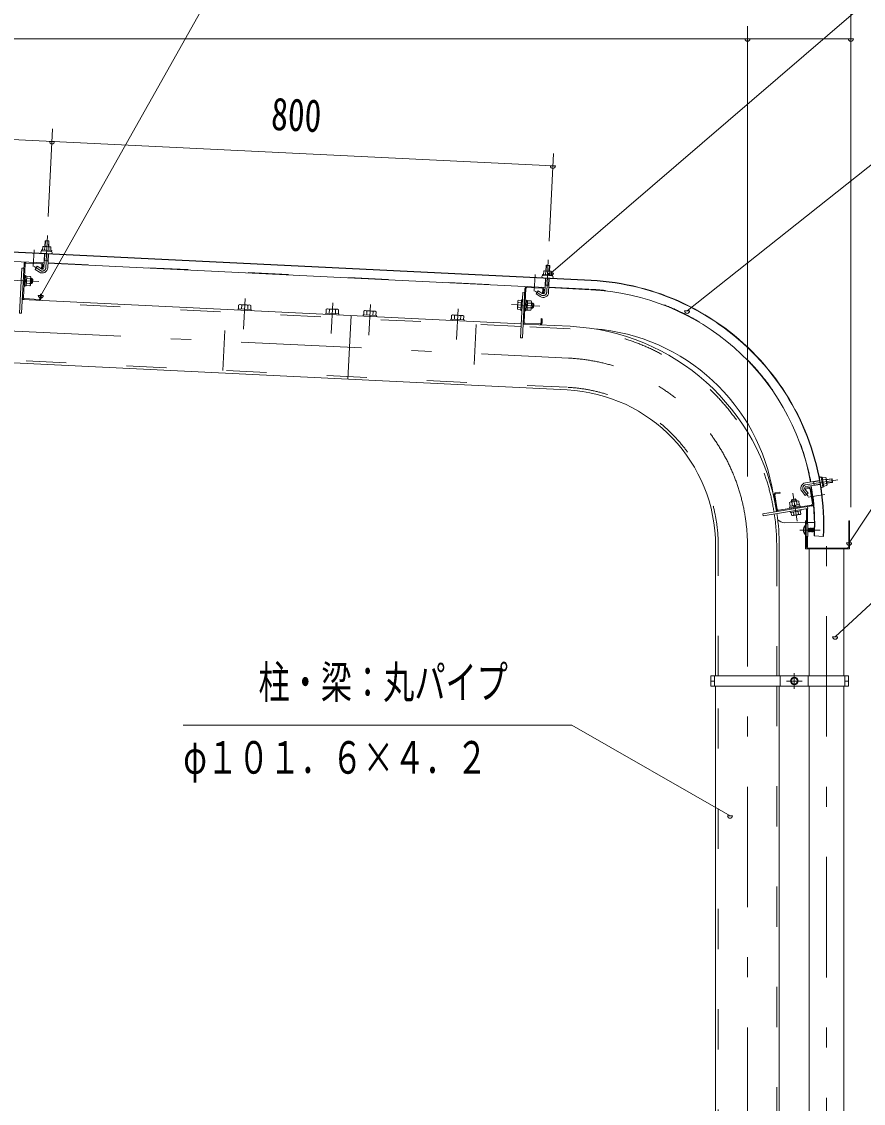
# Model space of a CAD drawing. Units: millimetres, scale not verified. Extents: x -25898 to 25908, y -10500 to 10500.
# Drawn here: x 18564 to 21920, y 3937 to 8251 of the extents above; entities that cross this region are included whole.
import ezdxf
from ezdxf.enums import TextEntityAlignment as Align

# ---------------------------------------------------------------- set-up
doc = ezdxf.new("R2010")
doc.units = ezdxf.units.MM
doc.header["$LTSCALE"] = 40
doc.linetypes.add('USER2', pattern=[10, 4, -6])
doc.linetypes.add('USER3', pattern=[24, 12, -5, 2, -5])
for name, color, linetype, lineweight in [('0-6_2-02BOLD', 7, 'Continuous', 18), ('0-7_2-12HIDDEN', 3, 'USER2', 18), ('0-8_2-22CENTER', 3, 'USER3', 18), ('0-9_2-42THIN', 4, 'Continuous', 18), ('0-A_2-52DIM', 3, 'Continuous', 18)]:
    doc.layers.add(name, color=color, linetype=linetype, lineweight=lineweight)
doc.styles.add('ＭＳ ゴシック', font='')
doc.styles.get('ＭＳ ゴシック').set_extended_font_data('MS Gothic')

msp = doc.modelspace()

# ---------------------------------------------------------------- linework, layer by layer
at = {"layer": '0-6_2-02BOLD'}
for p, q in [((20835.1, 7218.25), (15807.89, 7464.12)), ((15807.96, 7465.37), (20835.16, 7219.5)), ((18653.46, 7288.65), (16670.84, 7385.62)), ((18655.99, 7352.91), (18655.36, 7340.12)), ((18657.74, 7376.14), (18656.67, 7354.14)), ((18671.58, 7339.33), (18672.21, 7352.12)), ((18652.54, 7269.77), (18655.23, 7324.86)), ((18668.9, 7297.2), (18653.91, 7297.93)), ((18670.22, 7324.13), (18667.52, 7269.04)), ((18572.34, 7267.59), (18564.35, 7267.98)), ((18577.16, 7284.38), (18570.62, 7150.54)), ((18640.28, 7285.29), (18581.36, 7288.18)), ((18634.31, 7251.97), (18617.92, 7262.53)), ((20651.08, 7190.95), (18668.44, 7287.92)), ((20652.98, 7242.42), (20653.6, 7255.21)), ((20655.36, 7278.44), (20670.34, 7277.71)), ((20669.82, 7254.42), (20669.19, 7241.63)), ((18577.65, 7212.27), (18582.89, 7217.02)), ((18583.13, 7222.01), (18577.89, 7217.26)), ((18578.84, 7236.74), (18583.84, 7236.49)), ((18596.92, 7206.94), (18582.43, 7207.65)), ((18583.34, 7226.39), (18597.84, 7225.68)), ((20650.15, 7172.07), (20652.85, 7227.16)), ((20667.83, 7226.43), (20665.13, 7171.34)), ((18576.85, 7196.04), (18572.86, 7196.23)), ((18581.97, 7198.28), (18596.46, 7197.57)), ((20568.23, 7052.84), (20574.78, 7186.68)), ((20578.97, 7190.48), (20637.9, 7187.59)), ((20631.92, 7154.27), (20615.54, 7164.83)), ((20666.51, 7199.5), (20651.53, 7200.24)), ((20666.06, 7190.22), (20833.33, 7182.04)), ((18566.23, 7142.74), (20555.85, 7045.43)), ((18574.42, 7146.35), (18633.34, 7143.47)), ((19429.15, 7120.81), (19428.41, 7105.59)), ((19441.41, 7120.21), (19440.66, 7104.99)), ((19465.17, 7103.79), (19465.92, 7119.01)), ((20555.98, 7129.91), (20543.99, 7130.5)), ((20556.56, 7141.77), (20560.56, 7141.57)), ((20580.5, 7119.32), (20575.26, 7114.57)), ((20580.74, 7124.31), (20575.5, 7119.56)), ((20595.45, 7127.98), (20580.96, 7128.69)), ((20601.23, 7108.29), (20602.21, 7128.27)), ((19426.7, 7105.67), (19426.45, 7100.68)), ((19776.28, 7088.57), (19776.04, 7083.58)), ((19778.74, 7103.71), (19777.99, 7088.49)), ((19790.99, 7103.11), (19790.25, 7087.89)), ((19814.75, 7086.69), (19815.5, 7101.92)), ((19877.16, 7078.62), (19864.76, 6824.93)), ((19940.07, 7080.56), (19940.81, 7095.79)), ((19965.32, 7094.59), (19964.57, 7079.37)), ((20277.39, 7064.07), (20278.14, 7079.29)), ((20290.39, 7078.69), (20289.65, 7063.47)), ((20314.15, 7062.27), (20314.9, 7077.49)), ((20554.61, 7101.8), (20542.61, 7102.39)), ((20543.08, 7111.76), (20555.07, 7111.17)), ((20580.04, 7109.95), (20594.53, 7109.24)), ((20328.12, 7061.58), (20327.88, 7056.59)), ((20563.84, 7045.04), (20751.12, 7035.88)), ((20630.96, 7045.77), (20572.03, 7048.65)), ((21686.84, 6386.8), (21703.63, 6389.46)), ((21745.48, 6420.39), (21689.11, 6411.46)), ((21691.45, 6396.65), (21748.05, 6405.61)), ((21717.43, 6327.86), (21708.2, 6386.13)), ((21712.15, 6386.76), (21721.38, 6328.49)), ((21721.56, 6416.59), (21723.91, 6401.78)), ((21771.19, 6425.09), (21758.54, 6423.08)), ((21761.08, 6407.05), (21773.73, 6409.05)), ((21564, 6363.3), (21573.23, 6305.02)), ((21577.18, 6305.65), (21567.95, 6363.92)), ((21653.86, 6339.31), (21653.08, 6344.25)), ((21714.11, 6323.29), (21581.76, 6302.33)), ((21637.26, 6320.23), (21634.99, 6334.56)), ((21646.52, 6321.7), (21642.37, 6315.98)), ((21651.47, 6322.48), (21647.31, 6316.76)), ((21653.52, 6337.5), (21655.79, 6323.17)), ((21659.7, 6298.47), (21661.58, 6286.62)), ((21671.43, 6300.33), (21670.8, 6304.28)), ((21694.12, 6248.3), (21694.12, 6307.97)), ((21697.87, 6308.56), (21697.87, 6248.3)), ((21697.94, 6316.68), (21699.19, 6308.77)), ((21631.9, 6294.07), (21633.78, 6282.21)), ((21643.05, 6283.68), (21641.17, 6295.54)), ((21689.87, 6253.54), (21606.64, 6252.81)), ((21694.12, 6253.57), (21692.87, 6253.56)), ((21697.87, 6253.61), (21724.99, 6253.84)), ((21701.57, 6215.79), (21699.12, 6229.41)), ((21699.12, 6217.3), (21699.77, 6217.3)), ((21705.17, 6217.3), (21702.47, 6229.3)), ((21703.07, 6230.8), (21704.27, 6230.8)), ((21704.87, 6229.3), (21707.57, 6217.3)), ((21712.97, 6217.3), (21715.97, 6217.3)), ((21713.27, 6229.3), (21713.87, 6230.8)), ((21716.57, 6215.79), (21717.77, 6215.8)), ((21720.47, 6230.67), (21723.17, 6217)), ((21723.77, 6218.86), (21721.07, 6228.82)), ((21721.97, 6216.52), (21721.37, 6217.9)), ((21724.87, 6228.23), (21724.67, 6228.99)), ((21699.12, 6198.3), (21692.87, 6198.3)), ((21697.87, 6155.05), (21697.87, 6198.3)), ((21761.36, 6198.03), (21723.91, 6199.86)), ((21331.28, 5641.42), (21331.28, 6159.93)), ((21585.28, 6159.93), (21585.28, 5641.42)), ((21704.67, 5641.42), (21704.67, 6148.3)), ((21842.17, 6148.3), (21842.17, 5641.42)), ((21312.03, 5621.42), (21327.28, 5621.42)), ((21327.28, 5601.43), (21327.28, 5641.42)), ((21589.28, 5641.42), (21589.28, 5601.43)), ((21700.67, 5601.43), (21700.67, 5641.42)), ((21846.17, 5641.42), (21846.17, 5601.43)), ((21846.17, 5621.42), (21861.42, 5621.42)), ((21331.28, 2152.13), (21331.28, 5601.43)), ((21585.28, 5601.43), (21585.28, 1891.42)), ((21704.67, 1891.42), (21704.67, 5601.43)), ((21842.17, 5601.43), (21842.17, 1891.42))]:
    msp.add_line(p, q, dxfattribs=at)
for points in [[(18671.65, 7353.41), (18672.73, 7375.41), (18657.74, 7376.14), (18659.05, 7377.33), (18671.54, 7376.73), (18672.73, 7375.41)], [(18647.25, 7340.52), (18647.88, 7353.31), (18650.11, 7354.46), (18678.2, 7353.08), (18680.31, 7351.73), (18679.69, 7338.93)], [(18564.35, 7267.98), (18555.55, 7088.2), (18563.55, 7087.8), (18573.17, 7284.57)], [(18617.92, 7262.53), (18626.04, 7275.14), (18642.43, 7264.58)], [(18648.08, 7280.91), (18647.25, 7263.93), (18643.26, 7264.12), (18644.08, 7281.1)], [(20677.3, 7241.23), (20677.92, 7254.03), (20675.81, 7255.38), (20647.72, 7256.76), (20645.49, 7255.61), (20644.86, 7242.82)], [(20654.28, 7256.44), (20655.36, 7278.44), (20656.67, 7279.63), (20669.15, 7279.03), (20670.34, 7277.71), (20669.26, 7255.71)], [(20738.71, 6782.18), (16648.55, 6982.23), (16568.62, 7240.43)], [(18576.85, 7196.04), (18578.93, 7238.49), (18574.93, 7238.68)], [(18583.84, 7236.49), (18581.93, 7197.54), (18576.93, 7197.79)], [(18596.46, 7197.57), (18598.35, 7200.49), (18599.88, 7231.95), (18598.29, 7235.05), (18583.8, 7235.76)], [(18599.6, 7226.21), (18604.59, 7225.97), (18603.62, 7205.99), (18598.63, 7206.24)], [(18603.62, 7205.99), (18607.55, 7209.55), (18608.16, 7222.04), (18604.59, 7225.97)], [(18637.54, 7147.26), (18638.37, 7164.24), (18642.37, 7164.05), (18641.53, 7147.07)], [(20570.78, 7186.87), (20561.16, 6990.11), (20553.17, 6990.5), (20561.96, 7170.28), (20569.95, 7169.89)], [(20615.54, 7164.83), (20623.66, 7177.44), (20640.05, 7166.88)], [(20641.7, 7183.4), (20640.86, 7166.42), (20644.86, 7166.23), (20645.69, 7183.2)], [(19477.43, 7103.19), (19478.17, 7118.41), (19474.37, 7120.86), (19433.17, 7122.88), (19429.15, 7120.81)], [(20542.61, 7102.39), (20541.02, 7105.48), (20542.56, 7136.94), (20544.45, 7139.87), (20556.44, 7139.28)], [(20556.56, 7141.77), (20554.48, 7099.32), (20558.48, 7099.12)], [(20572.55, 7140.98), (20576.54, 7140.79), (20574.46, 7098.34), (20570.47, 7098.53)], [(20574.55, 7100.09), (20579.54, 7099.85), (20581.45, 7138.79), (20576.45, 7139.04)], [(20581.41, 7138.06), (20595.91, 7137.35), (20597.5, 7134.26), (20595.96, 7102.79), (20594.07, 7099.87), (20579.58, 7100.58)], [(20596.24, 7108.54), (20601.23, 7108.29), (20605.16, 7111.86), (20605.77, 7124.34), (20602.21, 7128.27), (20597.22, 7128.51)], [(19426.7, 7105.67), (19479.14, 7103.11), (19478.89, 7098.11)], [(19776.28, 7088.57), (19828.72, 7086.01), (19828.48, 7081.02)], [(19827.01, 7086.09), (19827.75, 7101.31), (19823.95, 7103.76), (19782.75, 7105.78), (19778.74, 7103.71)], [(19925.86, 7076.25), (19926.1, 7081.25), (19978.54, 7078.68), (19978.3, 7073.69)], [(19976.83, 7078.76), (19977.58, 7093.99), (19973.77, 7096.44), (19932.57, 7098.45), (19928.56, 7096.38), (19927.81, 7081.16)], [(20278.14, 7079.29), (20282.15, 7081.35), (20323.35, 7079.34), (20327.15, 7076.89), (20326.41, 7061.67)], [(20328.12, 7061.58), (20275.68, 7064.15), (20275.44, 7059.16)], [(20639.15, 7049.37), (20639.98, 7066.35), (20635.98, 7066.54), (20635.15, 7049.56)], [(21757.27, 6431.11), (21769.92, 6433.11), (21771.5, 6431.15), (21775.9, 6403.38), (21775, 6401.03), (21762.35, 6399.03)], [(21774.88, 6409.86), (21796.63, 6413.3), (21794.29, 6428.12), (21772.53, 6424.68)], [(21796.63, 6413.3), (21797.68, 6414.74), (21795.73, 6427.08), (21794.29, 6428.12)], [(21675.72, 6376.6), (21687.99, 6361.45), (21699.64, 6370.89), (21687.38, 6386.04)], [(21703, 6393.41), (21686.21, 6390.76), (21686.84, 6386.8)], [(21571.28, 6368.5), (21588.06, 6371.16), (21587.44, 6375.11), (21570.65, 6372.45)], [(21634.1, 6336.19), (21633.32, 6341.12), (21636.44, 6345.41), (21648.79, 6347.37), (21653.08, 6344.25), (21633.32, 6341.12)], [(21699.2, 6308.77), (21521.41, 6280.62), (21520.16, 6288.52), (21714.73, 6319.34)], [(21665.06, 6324.64), (21662.79, 6338.97), (21659.54, 6340.21), (21628.43, 6335.28), (21625.72, 6333.09), (21627.99, 6318.77)], [(21668.92, 6316.13), (21668.3, 6320.09), (21626.32, 6313.44), (21626.94, 6309.49)], [(21628.05, 6313.71), (21627.27, 6318.65), (21665.79, 6324.75), (21666.57, 6319.81)], [(21671.43, 6300.33), (21629.45, 6293.68), (21628.82, 6297.63)], [(21633.78, 6282.21), (21637.03, 6280.96), (21668.14, 6285.89), (21670.85, 6288.08), (21668.97, 6299.94)], [(21689.87, 6205.6), (21688.82, 6205.6), (21688.82, 6241), (21689.87, 6241)], [(21699.12, 6198.3), (21699.12, 6248.3), (21692.87, 6248.3)], [(21702.17, 6217.3), (21699.47, 6229.3), (21699.12, 6230.17)], [(21706.97, 6215.79), (21705.77, 6215.8), (21705.17, 6217.3), (21702.17, 6217.3), (21701.57, 6215.79), (21700.37, 6215.8), (21699.12, 6222.74)], [(21699.12, 6220.19), (21699.77, 6217.3), (21700.37, 6215.8)], [(21699.47, 6229.3), (21702.47, 6229.3), (21703.07, 6230.8), (21705.77, 6215.8)], [(21707.87, 6229.3), (21704.87, 6229.3), (21704.27, 6230.8), (21706.97, 6215.79), (21707.57, 6217.3), (21710.57, 6217.3)], [(21715.07, 6230.8), (21713.87, 6230.8), (21716.57, 6215.79), (21715.97, 6217.3), (21713.27, 6229.3), (21710.27, 6229.3), (21709.67, 6230.8), (21708.47, 6230.8), (21707.87, 6229.3), (21710.57, 6217.3), (21711.17, 6215.8), (21708.47, 6230.8)], [(21709.67, 6230.8), (21712.37, 6215.79), (21711.17, 6215.8)], [(21712.37, 6215.79), (21712.97, 6217.3), (21710.27, 6229.3)], [(21718.37, 6217.3), (21717.77, 6215.8), (21715.07, 6230.8), (21715.67, 6229.3)], [(21724.07, 6227.62), (21721.07, 6228.82), (21720.47, 6230.67), (21719.27, 6230.8), (21718.67, 6229.3), (21721.37, 6217.9), (21719.87, 6217.3), (21718.37, 6217.3), (21715.67, 6229.3), (21718.67, 6229.3)], [(21719.27, 6230.8), (21721.97, 6216.52), (21723.17, 6217), (21723.77, 6218.86), (21724.66, 6219.21)], [(21724.88, 6228.91), (21724.67, 6228.99), (21724.07, 6227.62), (21724.81, 6225.53)], [(21694.12, 6198.3), (21694.12, 6155.05), (21697.87, 6155.05)]]:
    msp.add_lwpolyline(points, dxfattribs=at)
for points in [[(18683.45, 7338.75), (18643.49, 7340.7), (18643.3, 7336.71), (18683.25, 7334.75)], [(20641.11, 7243.01), (20640.91, 7239.01), (20680.86, 7237.05), (20681.06, 7241.05)], [(21762.94, 6395.31), (21759, 6394.69), (21752.73, 6434.2), (21756.68, 6434.82)], [(21697.87, 6151.3), (21856.87, 6151.3), (21861.87, 6156.3), (21861.87, 6260.8), (21864.87, 6260.8), (21864.87, 6148.3), (21689.87, 6148.3), (21689.87, 6260.8), (21692.87, 6260.8), (21692.87, 6156.3)], [(21312.03, 5601.43), (21861.42, 5601.43), (21861.42, 5641.42), (21312.03, 5641.42)], [(21632.48, 5614.21), (21644.98, 5606.99), (21657.47, 5614.21), (21657.47, 5628.64), (21644.98, 5635.86), (21632.48, 5628.64)]]:
    msp.add_lwpolyline(points, close=True, dxfattribs=at)
for radius in [15.62, 12.25]:
    msp.add_circle((21644.98, 5621.42), radius, dxfattribs=at)
for centre, radius, start, end in [((18645.55, 7331.59), 5, 87.1998, 267.1998), ((18651.64, 7347.19), 7.19, 52.81573, 112.81573), ((18662.85, 7326.94), 26.87, 69.61203, 104.78795), ((18675.97, 7346), 7.19, 61.58424, 121.58424), ((18680.51, 7329.88), 5, 267.20061, 87.20061), ((18581.16, 7284.18), 8, 87.1973, 177.1973), ((18581.16, 7284.18), 4, 87.1973, 177.1973), ((18645.99, 7270.09), 21.56, 237.2, 357.2), ((18640.09, 7281.3), 4, 357.2092, 87.20122), ((18640.09, 7281.3), 8, 357.20143, 87.20122), ((18645.99, 7270.09), 6.57, 237.2, 357.2), ((20649.26, 7249.49), 7.19, 52.81573, 112.81573), ((20660.45, 7229.24), 26.87, 69.61203, 104.78795), ((20673.58, 7248.3), 7.19, 61.58424, 121.58424), ((18573, 7217.5), 26.15, 336.17365, 18.22446), ((18591.25, 7202.52), 7.19, 357.19905, 37.92587), ((18592.62, 7230.64), 7.19, 316.47223, 357.19905), ((20643.16, 7233.89), 5, 87.1998, 267.1998), ((20678.12, 7232.18), 5, 267.20061, 87.20061), ((20787.53, 6245.66), 973.75, 357.19981, 87.20003), ((20787.53, 6245.66), 975, 357.19981, 87.20001), ((20578.77, 7186.48), 8, 87.1973, 177.1973), ((20578.77, 7186.48), 4, 87.1973, 177.1973), ((20643.6, 7172.39), 21.56, 237.2, 357.2), ((20637.7, 7183.6), 4, 357.2092, 87.20122), ((20637.7, 7183.6), 8, 357.20143, 87.20122), ((20643.6, 7172.39), 6.57, 237.2, 357.2), ((20787.53, 6245.66), 937.5, 10.38889, 87.20003), ((18574.61, 7150.34), 8, 177.1973, 267.18845), ((18574.61, 7150.34), 4, 177.1973, 267.18845), ((18633.54, 7147.46), 8, 267.19952, 357.20207), ((18633.54, 7147.46), 4, 267.19952, 357.2092), ((19434.93, 7113.32), 9.46, 46.76884, 87.2), ((19452.09, 7087.46), 34.45, 66.33569, 108.0643), ((19471.69, 7111.52), 9.46, 87.2, 127.62831), ((20567.91, 7119.94), 26.15, 156.17365, 198.22446), ((20549.66, 7134.92), 7.19, 177.19905, 217.92587), ((20570.61, 7119.8), 26.15, 336.17365, 18.22446), ((20590.23, 7132.94), 7.19, 316.47223, 357.19905), ((19784.51, 7096.22), 9.46, 46.76884, 87.2), ((19801.67, 7070.37), 34.45, 66.33569, 108.0643), ((19821.27, 7094.42), 9.46, 87.2, 127.62831), ((19934.33, 7088.9), 9.46, 46.76884, 87.2), ((19951.49, 7063.04), 34.45, 66.33569, 108.0643), ((19971.09, 7087.09), 9.46, 87.2, 127.62831), ((20283.91, 7071.8), 9.46, 46.76884, 87.2), ((20301.08, 7045.94), 34.45, 66.33569, 108.0643), ((20320.67, 7069.99), 9.46, 87.2, 127.62831), ((20548.29, 7106.81), 7.19, 136.47223, 177.19905), ((20588.86, 7104.82), 7.19, 357.19905, 37.92587), ((20572.23, 7052.64), 8, 177.1973, 267.18845), ((20572.23, 7052.64), 4, 177.1973, 267.18845), ((20631.16, 7049.76), 8, 267.19952, 357.20207), ((20631.16, 7049.76), 4, 267.19952, 357.2092), ((20708.28, 6159.93), 877, 8.99998, 87.19994), ((20787.53, 6245.66), 782.5, 8.84924, 85.64873), ((20708.28, 6159.93), 623, 0, 87.19994), ((21748.99, 6431.07), 4.18, 8.99695, 188.99695), ((21764.7, 6428.17), 7.19, 334.61195, 34.61195), ((21692.48, 6390.17), 21.56, 98.99753, 218.99994), ((21692.48, 6390.17), 6.57, 98.99452, 218.99452), ((21704.25, 6385.51), 8, 9.00142, 99.00121), ((21704.25, 6385.51), 4, 9.00262, 98.99464), ((20787.53, 6245.66), 937.5, 357.19992, 9.47205), ((21754.74, 6396.55), 3.91, 188.99661, 8.99661), ((21747.16, 6413.06), 26.87, 351.41122, 26.58714), ((21768.51, 6404.12), 7.19, 343.38046, 43.38046), ((21571.9, 6364.55), 8, 99.00056, 189.00311), ((21571.9, 6364.55), 4, 98.99464, 189.00432), ((21581.13, 6306.27), 8, 189.01419, 279.00534), ((21581.13, 6306.27), 4, 189.0154, 279.00655), ((21631.2, 6328.45), 7.19, 58.27299, 98.99982), ((21648.07, 6311.92), 26.15, 77.97705, 120.02786), ((21659.01, 6332.85), 7.19, 98.99982, 139.72664), ((21713.48, 6327.24), 4, 279.00655, 9.00655), ((21713.48, 6327.24), 8, 279.00534, 9.00534), ((20708.28, 6159.93), 877, 0, 8.47734), ((21606.32, 6290.31), 37.5, 223.2738, 270.49994), ((21637.56, 6288.33), 7.19, 278.99982, 319.72664), ((21648.5, 6309.25), 26.15, 257.97705, 300.02786), ((21665.36, 6292.73), 7.19, 238.27299, 278.99982), ((21703.67, 6223.3), 23.1, 129.98303, 230.0168), ((21692.12, 6223.3), 11.55, 137.75334, 222.24648)]:
    msp.add_arc(centre, radius, start, end, dxfattribs=at)
at = {"layer": '0-7_2-12HIDDEN'}
for p, q in [((16670.9, 7386.87), (18653.52, 7289.9)), ((18668.51, 7289.17), (20651.14, 7192.2)), ((20666.12, 7191.47), (20833.39, 7183.29)), ((20555.34, 7034.94), (18565.72, 7132.25)), ((19365.87, 6859.84), (19377.25, 7092.56)), ((20376.05, 7043.71), (20364.67, 6810.99)), ((20750.61, 7025.39), (20563.33, 7034.55)), ((20739.23, 6792.67), (16645.24, 6992.9)), ((21341.78, 5641.42), (21341.78, 6159.93)), ((21574.78, 6159.93), (21574.78, 5641.42)), ((21341.78, 2152.43), (21341.78, 5601.43)), ((21574.78, 5601.43), (21574.78, 1891.42))]:
    msp.add_line(p, q, dxfattribs=at)
for centre, radius, start, end in [((20787.53, 6245.66), 938.75, 10.38695, 87.20001), ((20708.28, 6159.93), 866.5, 9.00008, 87.19994), ((20708.28, 6159.93), 633.5, 0, 87.19994), ((20787.53, 6245.66), 938.75, 357.19991, 9.47144), ((20708.28, 6159.93), 866.5, 0, 8.47098)]:
    msp.add_arc(centre, radius, start, end, dxfattribs=at)
at = {"layer": '0-8_2-22CENTER'}
for p, q in [((18666.36, 7398.65), (18660.03, 7269.4)), ((18610.21, 7274.25), (18613.45, 7340.67)), ((20657.64, 7171.7), (20663.97, 7300.95)), ((18638.37, 7258.27), (18613.68, 7274.18)), ((18632.82, 7214.57), (18519.21, 7220.14)), ((20607.82, 7176.55), (20611.07, 7242.97)), ((20611.29, 7176.48), (20635.98, 7160.58)), ((19454.99, 7146.84), (19449.01, 7024.48)), ((19798.59, 7007.38), (19804.57, 7129.74)), ((19954.39, 7122.42), (19948.41, 7000.06)), ((20630.44, 7116.87), (20516.82, 7122.44)), ((16562.41, 7113.59), (20744.92, 6909.03)), ((20297.99, 6982.96), (20303.97, 7105.32)), ((21818.08, 6424.3), (21690.27, 6404.05)), ((21656.5, 6258.73), (21638.7, 6371.08)), ((21681.55, 6381.32), (21700.03, 6358.49)), ((21700.47, 6355.04), (21766.15, 6365.45)), ((21747.57, 6223.3), (21667.64, 6223.3)), ((21773.42, 1559.63), (21773.42, 6191.68)), ((21458.28, 6159.93), (21458.28, -738.67)), ((21644.98, 5652.67), (21644.98, 5590.18)), ((21676.23, 5621.42), (21613.73, 5621.42))]:
    msp.add_line(p, q, dxfattribs=at)
for centre, radius, start, end in [((18645.99, 7270.09), 14.06, 237.2, 357.2), ((20643.6, 7172.39), 14.06, 237.2, 357.2), ((20708.28, 6159.93), 750, 0, 87.19994), ((21692.48, 6390.17), 14.06, 99.00221, 219.00221)]:
    msp.add_arc(centre, radius, start, end, dxfattribs=at)
at = {"layer": '0-9_2-42THIN'}
for p, q in [((18659.05, 7377.33), (18657.92, 7354.08)), ((18670.4, 7353.47), (18671.54, 7376.72)), ((20656.67, 7279.63), (20655.53, 7256.38)), ((20668.01, 7255.77), (20669.15, 7279.02)), ((18598.75, 7208.74), (18606.24, 7208.37)), ((18606.97, 7223.35), (18599.48, 7223.72)), ((20652.78, 7200.17), (20654.1, 7227.1)), ((20652.78, 7200.17), (20651.3, 7195.57)), ((20604.59, 7125.65), (20597.09, 7126.02)), ((20596.36, 7111.04), (20603.85, 7110.67)), ((21795.72, 6427.08), (21772.72, 6423.44)), ((21774.68, 6411.1), (21797.68, 6414.74)), ((21635.4, 6343.98), (21636.58, 6336.58)), ((21651.39, 6338.92), (21650.22, 6346.33))]:
    msp.add_line(p, q, dxfattribs=at)
for points in [[(18653.69, 7293.27), (18655.17, 7297.87), (18656.48, 7324.8)], [(18668.97, 7324.19), (18667.65, 7297.26), (18668.67, 7292.53)], [(20666.58, 7226.49), (20665.26, 7199.56), (20666.28, 7194.84)], [(21745.7, 6419.16), (21721.75, 6415.37), (21716.95, 6415.87)], [(21719.3, 6401.05), (21723.71, 6403.02), (21747.85, 6406.84)]]:
    msp.add_lwpolyline(points, dxfattribs=at)
at = {"layer": '0-A_2-52DIM'}
for p, q in [((21870.78, 8582.47), (21870.78, 6314.9)), ((21458.28, 6436.43), (21458.28, 8232.47)), ((21870.78, 8182.46), (15708.28, 8182.46)), ((21468.28, 8182.46), (21448.28, 8182.46)), ((21880.78, 8182.46), (21860.78, 8182.46)), ((20682.28, 7675.51), (15738.19, 7917.3)), ((18670.02, 7473.56), (18687.12, 7823.14)), ((22158.28, 7844.93), (21217.38, 7097.53)), ((18694.68, 7773.21), (18674.68, 7773.21)), ((20667.63, 7375.86), (20684.73, 7725.44)), ((20692.28, 7675.51), (20672.28, 7675.51)), ((20684.24, 7248.33), (20664.24, 7248.33)), ((18650.09, 7158.64), (18630.09, 7158.64)), ((21227.38, 7097.53), (21207.38, 7097.53)), ((21873.4, 6172.44), (21853.4, 6172.44)), ((21817.87, 5798.04), (21797.87, 5798.04)), ((21398.6, 5084.06), (21378.6, 5084.06))]:
    msp.add_line(p, q, dxfattribs=at)
for points in [[(18640.09, 7158.64), (19708.28, 9057.47), (21858.28, 9057.47)], [(20674.24, 7248.33), (22183.14, 8544.93), (24183.14, 8544.93)], [(21863.4, 6172.44), (22508.28, 7144.93), (24208.28, 7144.93)], [(24508.28, 6444.93), (22508.28, 6444.93), (21807.87, 5798.04)], [(21388.6, 5084.06), (20758.28, 5444.93), (19208.28, 5444.93)]]:
    msp.add_lwpolyline(points, dxfattribs=at)
for centre in [(21458.28, 8182.46), (21870.78, 8182.46), (18684.68, 7773.21), (20682.28, 7675.51), (20674.24, 7248.33), (18640.09, 7158.64), (21217.38, 7097.53), (21863.4, 6172.44), (21807.87, 5798.04), (21388.6, 5084.06)]:
    msp.add_arc(centre, 10, 180, 0, dxfattribs=at)

# ---------------------------------------------------------------- texts
at = {"layer": '0-A_2-52DIM', "color": 7, "style": 'ＭＳ ゴシック', "width": 0.75}
msp.add_text('800', height=130.2, rotation=357.2, dxfattribs=at).set_placement((19554.67, 7780.71), align=Align.BOTTOM_LEFT)
at = {"layer": '0-A_2-52DIM', "color": 7, "style": 'ＭＳ ゴシック', "width": 0.7}
for s, p in [('柱・梁：丸パイプ', (19508.28, 5512.7)), ('φ１０１．６×４．２', (19208.28, 5212.7))]:
    msp.add_text(s, height=130.2, dxfattribs=at).set_placement(p, align=Align.BOTTOM_LEFT)

doc.saveas('drawing.dxf')
